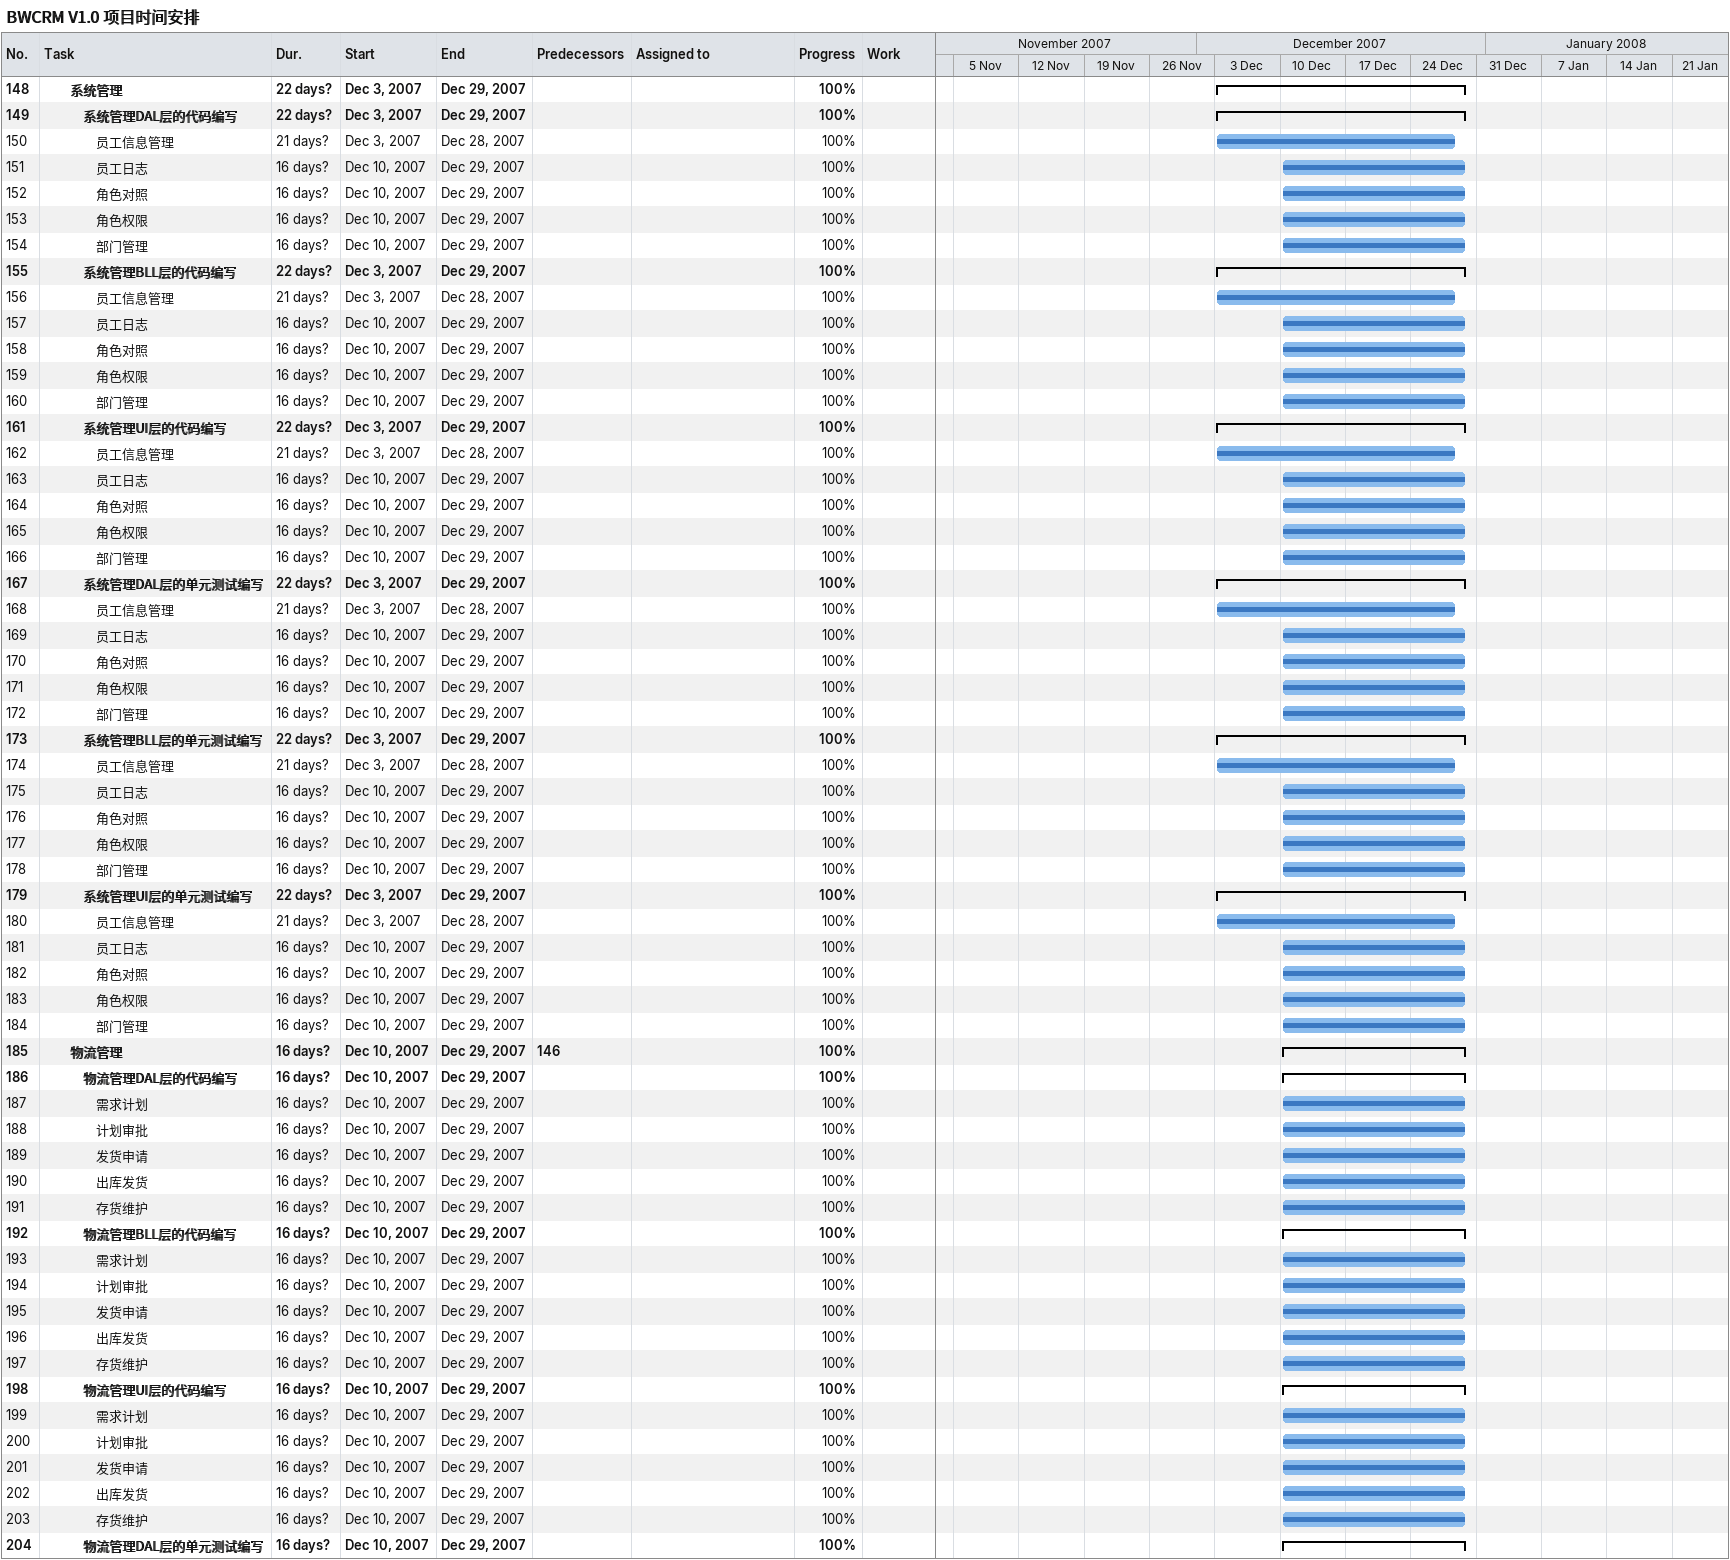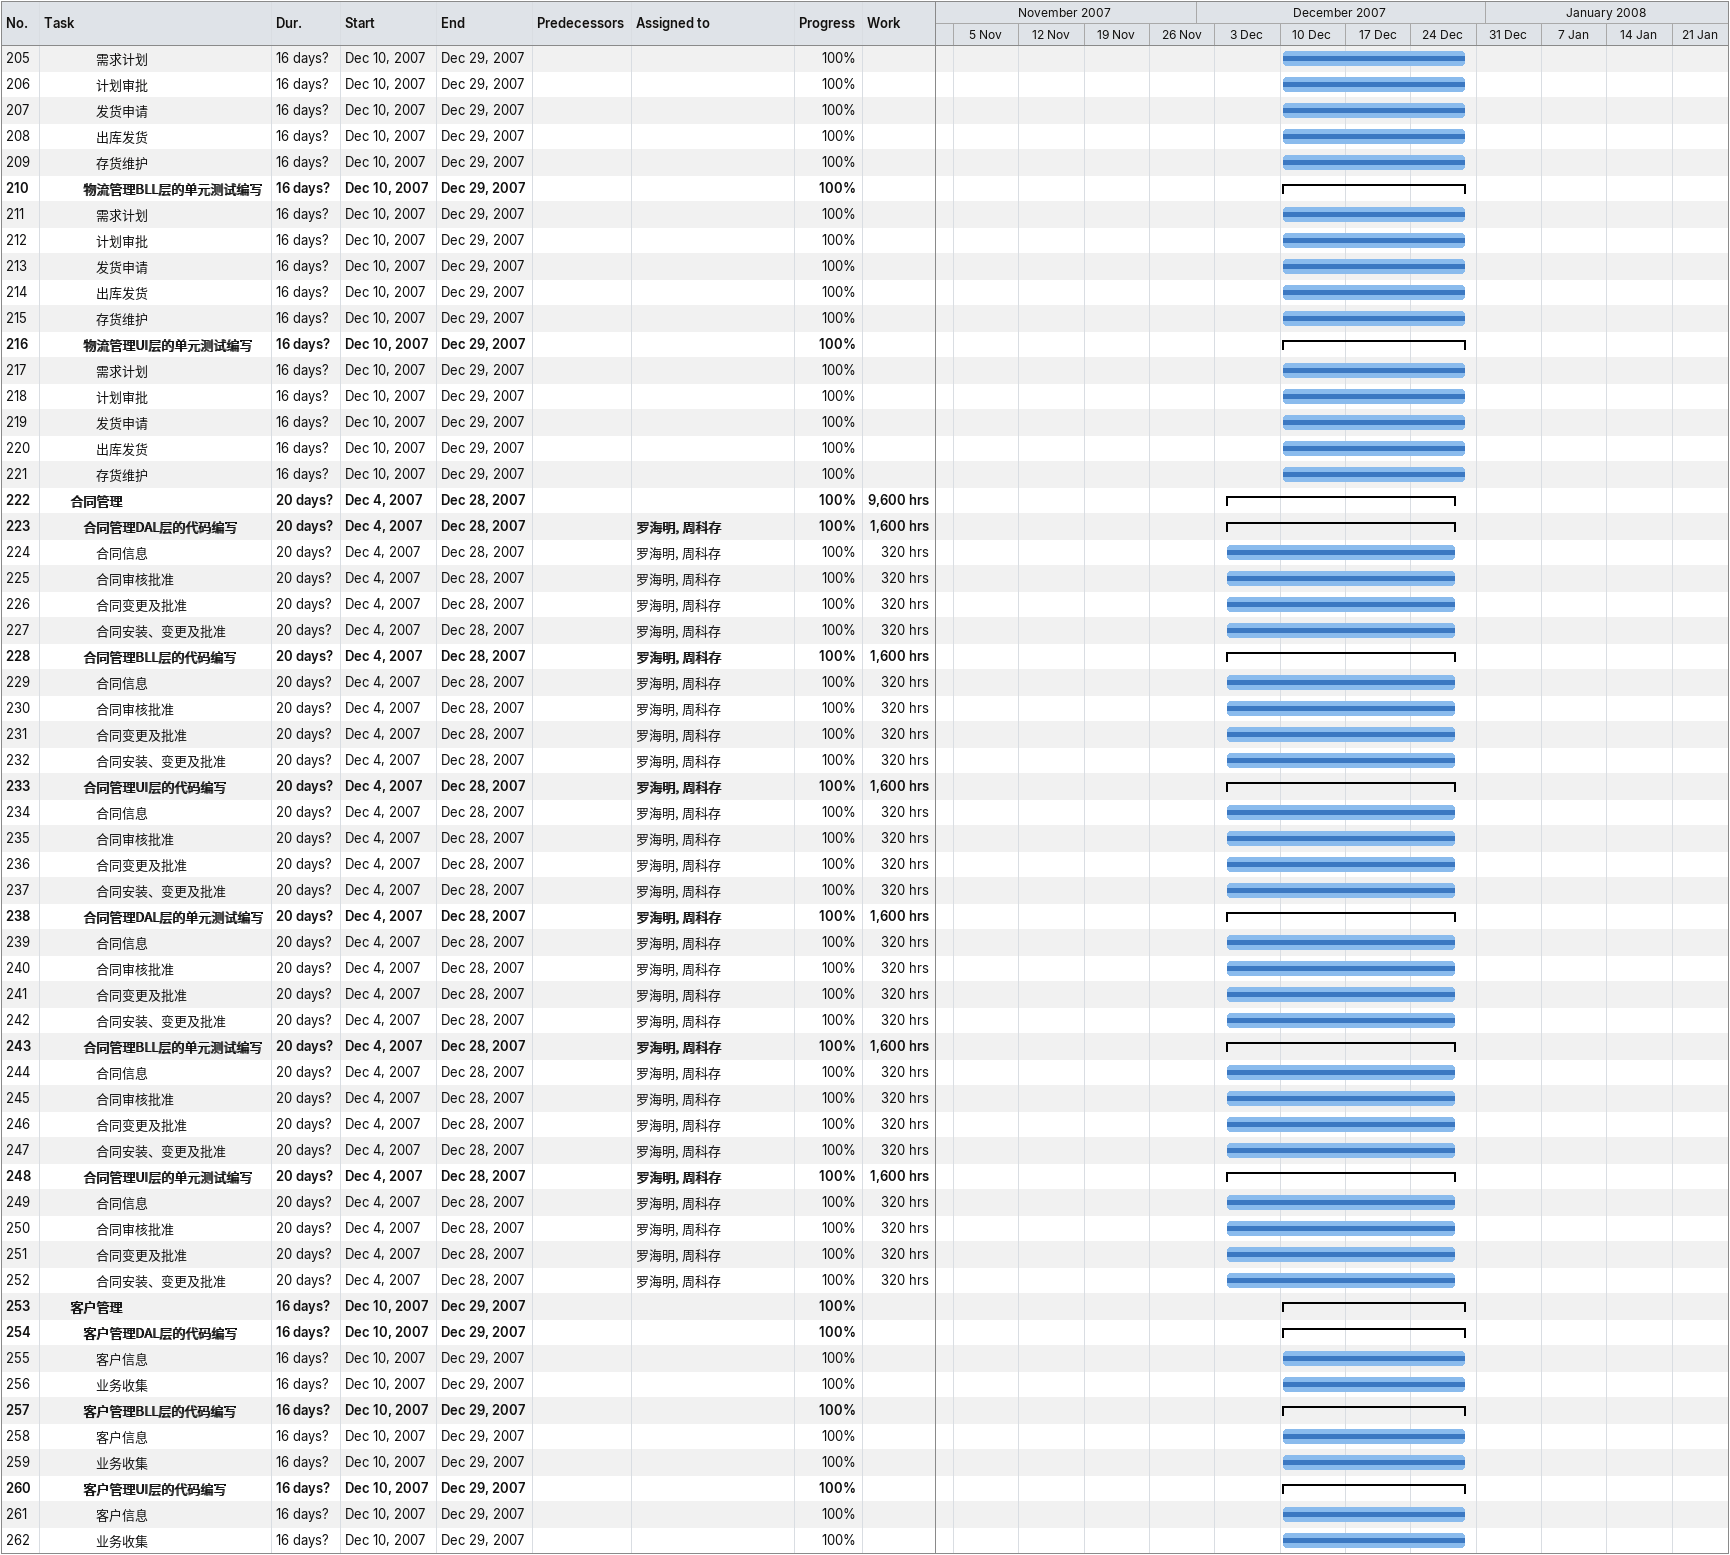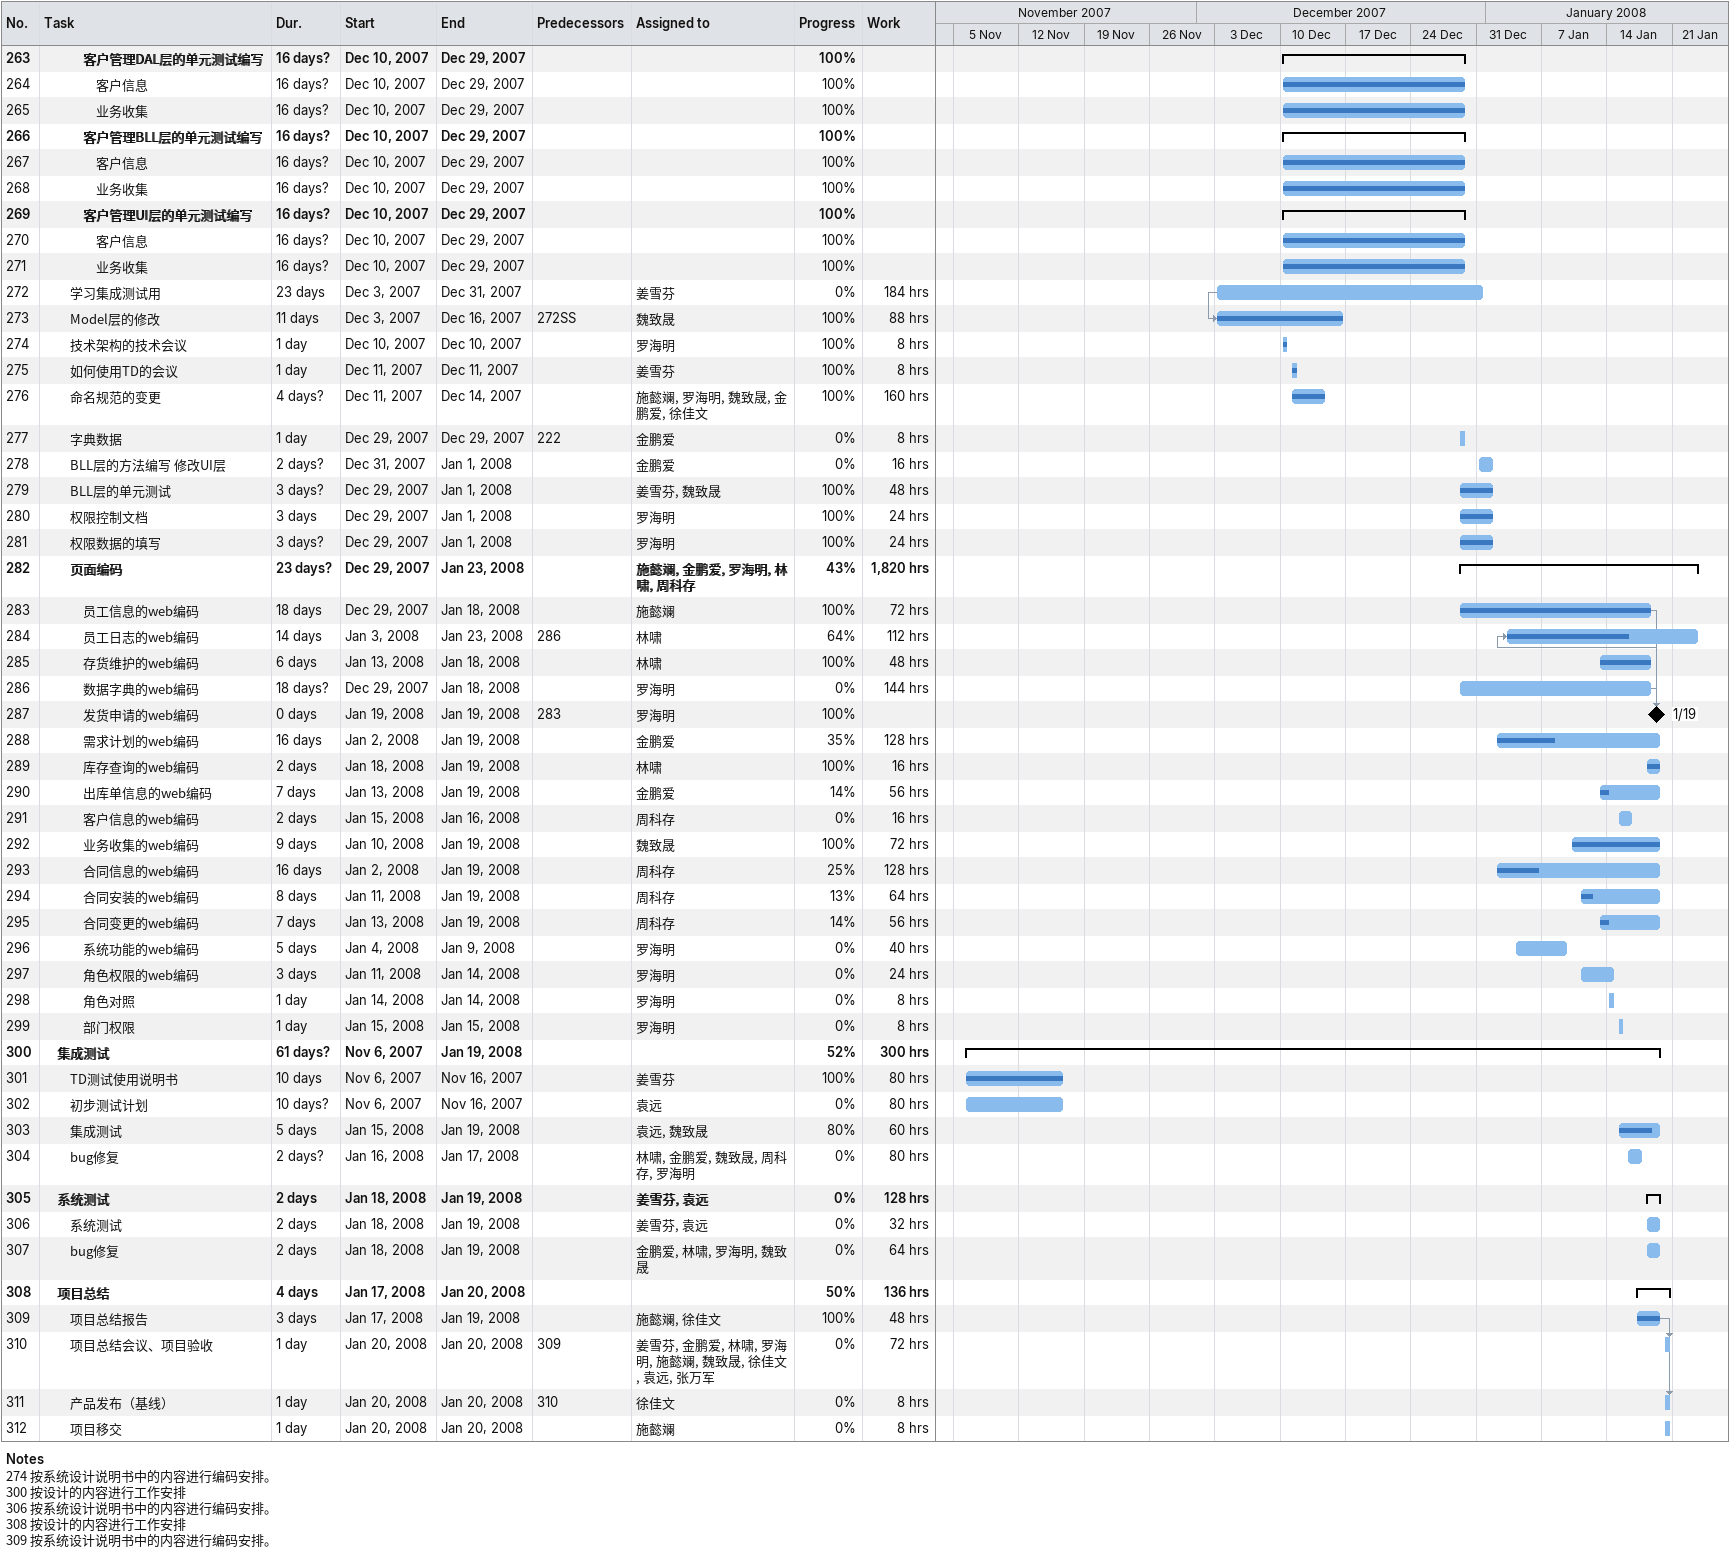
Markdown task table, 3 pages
BWCRM V1.0 项目时间安排

| ID | Level | Task | Duration | Start | Finish | Predecessors | Resources | % complete | Work (h) |
|---|---|---|---|---|---|---|---|---|---|
| 148 | 3 | **系统管理** | 22d? | 2007-12-03 | 2007-12-29 |  |  | 100 |  |
| 149 | 4 | **系统管理DAL层的代码编写** | 22d? | 2007-12-03 | 2007-12-29 |  |  | 100 |  |
| 150 | 5 | 员工信息管理 | 21d? | 2007-12-03 | 2007-12-28 |  |  | 100 |  |
| 151 | 5 | 员工日志 | 16d? | 2007-12-10 | 2007-12-29 |  |  | 100 |  |
| 152 | 5 | 角色对照 | 16d? | 2007-12-10 | 2007-12-29 |  |  | 100 |  |
| 153 | 5 | 角色权限 | 16d? | 2007-12-10 | 2007-12-29 |  |  | 100 |  |
| 154 | 5 | 部门管理 | 16d? | 2007-12-10 | 2007-12-29 |  |  | 100 |  |
| 155 | 4 | **系统管理BLL层的代码编写** | 22d? | 2007-12-03 | 2007-12-29 |  |  | 100 |  |
| 156 | 5 | 员工信息管理 | 21d? | 2007-12-03 | 2007-12-28 |  |  | 100 |  |
| 157 | 5 | 员工日志 | 16d? | 2007-12-10 | 2007-12-29 |  |  | 100 |  |
| 158 | 5 | 角色对照 | 16d? | 2007-12-10 | 2007-12-29 |  |  | 100 |  |
| 159 | 5 | 角色权限 | 16d? | 2007-12-10 | 2007-12-29 |  |  | 100 |  |
| 160 | 5 | 部门管理 | 16d? | 2007-12-10 | 2007-12-29 |  |  | 100 |  |
| 161 | 4 | **系统管理UI层的代码编写** | 22d? | 2007-12-03 | 2007-12-29 |  |  | 100 |  |
| 162 | 5 | 员工信息管理 | 21d? | 2007-12-03 | 2007-12-28 |  |  | 100 |  |
| 163 | 5 | 员工日志 | 16d? | 2007-12-10 | 2007-12-29 |  |  | 100 |  |
| 164 | 5 | 角色对照 | 16d? | 2007-12-10 | 2007-12-29 |  |  | 100 |  |
| 165 | 5 | 角色权限 | 16d? | 2007-12-10 | 2007-12-29 |  |  | 100 |  |
| 166 | 5 | 部门管理 | 16d? | 2007-12-10 | 2007-12-29 |  |  | 100 |  |
| 167 | 4 | **系统管理DAL层的单元测试编写** | 22d? | 2007-12-03 | 2007-12-29 |  |  | 100 |  |
| 168 | 5 | 员工信息管理 | 21d? | 2007-12-03 | 2007-12-28 |  |  | 100 |  |
| 169 | 5 | 员工日志 | 16d? | 2007-12-10 | 2007-12-29 |  |  | 100 |  |
| 170 | 5 | 角色对照 | 16d? | 2007-12-10 | 2007-12-29 |  |  | 100 |  |
| 171 | 5 | 角色权限 | 16d? | 2007-12-10 | 2007-12-29 |  |  | 100 |  |
| 172 | 5 | 部门管理 | 16d? | 2007-12-10 | 2007-12-29 |  |  | 100 |  |
| 173 | 4 | **系统管理BLL层的单元测试编写** | 22d? | 2007-12-03 | 2007-12-29 |  |  | 100 |  |
| 174 | 5 | 员工信息管理 | 21d? | 2007-12-03 | 2007-12-28 |  |  | 100 |  |
| 175 | 5 | 员工日志 | 16d? | 2007-12-10 | 2007-12-29 |  |  | 100 |  |
| 176 | 5 | 角色对照 | 16d? | 2007-12-10 | 2007-12-29 |  |  | 100 |  |
| 177 | 5 | 角色权限 | 16d? | 2007-12-10 | 2007-12-29 |  |  | 100 |  |
| 178 | 5 | 部门管理 | 16d? | 2007-12-10 | 2007-12-29 |  |  | 100 |  |
| 179 | 4 | **系统管理UI层的单元测试编写** | 22d? | 2007-12-03 | 2007-12-29 |  |  | 100 |  |
| 180 | 5 | 员工信息管理 | 21d? | 2007-12-03 | 2007-12-28 |  |  | 100 |  |
| 181 | 5 | 员工日志 | 16d? | 2007-12-10 | 2007-12-29 |  |  | 100 |  |
| 182 | 5 | 角色对照 | 16d? | 2007-12-10 | 2007-12-29 |  |  | 100 |  |
| 183 | 5 | 角色权限 | 16d? | 2007-12-10 | 2007-12-29 |  |  | 100 |  |
| 184 | 5 | 部门管理 | 16d? | 2007-12-10 | 2007-12-29 |  |  | 100 |  |
| 185 | 3 | **物流管理** | 16d? | 2007-12-10 | 2007-12-29 | 146 |  | 100 |  |
| 186 | 4 | **物流管理DAL层的代码编写** | 16d? | 2007-12-10 | 2007-12-29 |  |  | 100 |  |
| 187 | 5 | 需求计划 | 16d? | 2007-12-10 | 2007-12-29 |  |  | 100 |  |
| 188 | 5 | 计划审批 | 16d? | 2007-12-10 | 2007-12-29 |  |  | 100 |  |
| 189 | 5 | 发货申请 | 16d? | 2007-12-10 | 2007-12-29 |  |  | 100 |  |
| 190 | 5 | 出库发货 | 16d? | 2007-12-10 | 2007-12-29 |  |  | 100 |  |
| 191 | 5 | 存货维护 | 16d? | 2007-12-10 | 2007-12-29 |  |  | 100 |  |
| 192 | 4 | **物流管理BLL层的代码编写** | 16d? | 2007-12-10 | 2007-12-29 |  |  | 100 |  |
| 193 | 5 | 需求计划 | 16d? | 2007-12-10 | 2007-12-29 |  |  | 100 |  |
| 194 | 5 | 计划审批 | 16d? | 2007-12-10 | 2007-12-29 |  |  | 100 |  |
| 195 | 5 | 发货申请 | 16d? | 2007-12-10 | 2007-12-29 |  |  | 100 |  |
| 196 | 5 | 出库发货 | 16d? | 2007-12-10 | 2007-12-29 |  |  | 100 |  |
| 197 | 5 | 存货维护 | 16d? | 2007-12-10 | 2007-12-29 |  |  | 100 |  |
| 198 | 4 | **物流管理UI层的代码编写** | 16d? | 2007-12-10 | 2007-12-29 |  |  | 100 |  |
| 199 | 5 | 需求计划 | 16d? | 2007-12-10 | 2007-12-29 |  |  | 100 |  |
| 200 | 5 | 计划审批 | 16d? | 2007-12-10 | 2007-12-29 |  |  | 100 |  |
| 201 | 5 | 发货申请 | 16d? | 2007-12-10 | 2007-12-29 |  |  | 100 |  |
| 202 | 5 | 出库发货 | 16d? | 2007-12-10 | 2007-12-29 |  |  | 100 |  |
| 203 | 5 | 存货维护 | 16d? | 2007-12-10 | 2007-12-29 |  |  | 100 |  |
| 204 | 4 | **物流管理DAL层的单元测试编写** | 16d? | 2007-12-10 | 2007-12-29 |  |  | 100 |  |
| 205 | 5 | 需求计划 | 16d? | 2007-12-10 | 2007-12-29 |  |  | 100 |  |
| 206 | 5 | 计划审批 | 16d? | 2007-12-10 | 2007-12-29 |  |  | 100 |  |
| 207 | 5 | 发货申请 | 16d? | 2007-12-10 | 2007-12-29 |  |  | 100 |  |
| 208 | 5 | 出库发货 | 16d? | 2007-12-10 | 2007-12-29 |  |  | 100 |  |
| 209 | 5 | 存货维护 | 16d? | 2007-12-10 | 2007-12-29 |  |  | 100 |  |
| 210 | 4 | **物流管理BLL层的单元测试编写** | 16d? | 2007-12-10 | 2007-12-29 |  |  | 100 |  |
| 211 | 5 | 需求计划 | 16d? | 2007-12-10 | 2007-12-29 |  |  | 100 |  |
| 212 | 5 | 计划审批 | 16d? | 2007-12-10 | 2007-12-29 |  |  | 100 |  |
| 213 | 5 | 发货申请 | 16d? | 2007-12-10 | 2007-12-29 |  |  | 100 |  |
| 214 | 5 | 出库发货 | 16d? | 2007-12-10 | 2007-12-29 |  |  | 100 |  |
| 215 | 5 | 存货维护 | 16d? | 2007-12-10 | 2007-12-29 |  |  | 100 |  |
| 216 | 4 | **物流管理UI层的单元测试编写** | 16d? | 2007-12-10 | 2007-12-29 |  |  | 100 |  |
| 217 | 5 | 需求计划 | 16d? | 2007-12-10 | 2007-12-29 |  |  | 100 |  |
| 218 | 5 | 计划审批 | 16d? | 2007-12-10 | 2007-12-29 |  |  | 100 |  |
| 219 | 5 | 发货申请 | 16d? | 2007-12-10 | 2007-12-29 |  |  | 100 |  |
| 220 | 5 | 出库发货 | 16d? | 2007-12-10 | 2007-12-29 |  |  | 100 |  |
| 221 | 5 | 存货维护 | 16d? | 2007-12-10 | 2007-12-29 |  |  | 100 |  |
| 222 | 3 | **合同管理** | 20d? | 2007-12-04 | 2007-12-28 |  |  | 100 | 9600 |
| 223 | 4 | **合同管理DAL层的代码编写** | 20d? | 2007-12-04 | 2007-12-28 |  | 罗海明, 周科存 | 100 | 1600 |
| 224 | 5 | 合同信息 | 20d? | 2007-12-04 | 2007-12-28 |  | 罗海明, 周科存 | 100 | 320 |
| 225 | 5 | 合同审核批准 | 20d? | 2007-12-04 | 2007-12-28 |  | 罗海明, 周科存 | 100 | 320 |
| 226 | 5 | 合同变更及批准 | 20d? | 2007-12-04 | 2007-12-28 |  | 罗海明, 周科存 | 100 | 320 |
| 227 | 5 | 合同安装、变更及批准 | 20d? | 2007-12-04 | 2007-12-28 |  | 罗海明, 周科存 | 100 | 320 |
| 228 | 4 | **合同管理BLL层的代码编写** | 20d? | 2007-12-04 | 2007-12-28 |  | 罗海明, 周科存 | 100 | 1600 |
| 229 | 5 | 合同信息 | 20d? | 2007-12-04 | 2007-12-28 |  | 罗海明, 周科存 | 100 | 320 |
| 230 | 5 | 合同审核批准 | 20d? | 2007-12-04 | 2007-12-28 |  | 罗海明, 周科存 | 100 | 320 |
| 231 | 5 | 合同变更及批准 | 20d? | 2007-12-04 | 2007-12-28 |  | 罗海明, 周科存 | 100 | 320 |
| 232 | 5 | 合同安装、变更及批准 | 20d? | 2007-12-04 | 2007-12-28 |  | 罗海明, 周科存 | 100 | 320 |
| 233 | 4 | **合同管理UI层的代码编写** | 20d? | 2007-12-04 | 2007-12-28 |  | 罗海明, 周科存 | 100 | 1600 |
| 234 | 5 | 合同信息 | 20d? | 2007-12-04 | 2007-12-28 |  | 罗海明, 周科存 | 100 | 320 |
| 235 | 5 | 合同审核批准 | 20d? | 2007-12-04 | 2007-12-28 |  | 罗海明, 周科存 | 100 | 320 |
| 236 | 5 | 合同变更及批准 | 20d? | 2007-12-04 | 2007-12-28 |  | 罗海明, 周科存 | 100 | 320 |
| 237 | 5 | 合同安装、变更及批准 | 20d? | 2007-12-04 | 2007-12-28 |  | 罗海明, 周科存 | 100 | 320 |
| 238 | 4 | **合同管理DAL层的单元测试编写** | 20d? | 2007-12-04 | 2007-12-28 |  | 罗海明, 周科存 | 100 | 1600 |
| 239 | 5 | 合同信息 | 20d? | 2007-12-04 | 2007-12-28 |  | 罗海明, 周科存 | 100 | 320 |
| 240 | 5 | 合同审核批准 | 20d? | 2007-12-04 | 2007-12-28 |  | 罗海明, 周科存 | 100 | 320 |
| 241 | 5 | 合同变更及批准 | 20d? | 2007-12-04 | 2007-12-28 |  | 罗海明, 周科存 | 100 | 320 |
| 242 | 5 | 合同安装、变更及批准 | 20d? | 2007-12-04 | 2007-12-28 |  | 罗海明, 周科存 | 100 | 320 |
| 243 | 4 | **合同管理BLL层的单元测试编写** | 20d? | 2007-12-04 | 2007-12-28 |  | 罗海明, 周科存 | 100 | 1600 |
| 244 | 5 | 合同信息 | 20d? | 2007-12-04 | 2007-12-28 |  | 罗海明, 周科存 | 100 | 320 |
| 245 | 5 | 合同审核批准 | 20d? | 2007-12-04 | 2007-12-28 |  | 罗海明, 周科存 | 100 | 320 |
| 246 | 5 | 合同变更及批准 | 20d? | 2007-12-04 | 2007-12-28 |  | 罗海明, 周科存 | 100 | 320 |
| 247 | 5 | 合同安装、变更及批准 | 20d? | 2007-12-04 | 2007-12-28 |  | 罗海明, 周科存 | 100 | 320 |
| 248 | 4 | **合同管理UI层的单元测试编写** | 20d? | 2007-12-04 | 2007-12-28 |  | 罗海明, 周科存 | 100 | 1600 |
| 249 | 5 | 合同信息 | 20d? | 2007-12-04 | 2007-12-28 |  | 罗海明, 周科存 | 100 | 320 |
| 250 | 5 | 合同审核批准 | 20d? | 2007-12-04 | 2007-12-28 |  | 罗海明, 周科存 | 100 | 320 |
| 251 | 5 | 合同变更及批准 | 20d? | 2007-12-04 | 2007-12-28 |  | 罗海明, 周科存 | 100 | 320 |
| 252 | 5 | 合同安装、变更及批准 | 20d? | 2007-12-04 | 2007-12-28 |  | 罗海明, 周科存 | 100 | 320 |
| 253 | 3 | **客户管理** | 16d? | 2007-12-10 | 2007-12-29 |  |  | 100 |  |
| 254 | 4 | **客户管理DAL层的代码编写** | 16d? | 2007-12-10 | 2007-12-29 |  |  | 100 |  |
| 255 | 5 | 客户信息 | 16d? | 2007-12-10 | 2007-12-29 |  |  | 100 |  |
| 256 | 5 | 业务收集 | 16d? | 2007-12-10 | 2007-12-29 |  |  | 100 |  |
| 257 | 4 | **客户管理BLL层的代码编写** | 16d? | 2007-12-10 | 2007-12-29 |  |  | 100 |  |
| 258 | 5 | 客户信息 | 16d? | 2007-12-10 | 2007-12-29 |  |  | 100 |  |
| 259 | 5 | 业务收集 | 16d? | 2007-12-10 | 2007-12-29 |  |  | 100 |  |
| 260 | 4 | **客户管理UI层的代码编写** | 16d? | 2007-12-10 | 2007-12-29 |  |  | 100 |  |
| 261 | 5 | 客户信息 | 16d? | 2007-12-10 | 2007-12-29 |  |  | 100 |  |
| 262 | 5 | 业务收集 | 16d? | 2007-12-10 | 2007-12-29 |  |  | 100 |  |
| 263 | 4 | **客户管理DAL层的单元测试编写** | 16d? | 2007-12-10 | 2007-12-29 |  |  | 100 |  |
| 264 | 5 | 客户信息 | 16d? | 2007-12-10 | 2007-12-29 |  |  | 100 |  |
| 265 | 5 | 业务收集 | 16d? | 2007-12-10 | 2007-12-29 |  |  | 100 |  |
| 266 | 4 | **客户管理BLL层的单元测试编写** | 16d? | 2007-12-10 | 2007-12-29 |  |  | 100 |  |
| 267 | 5 | 客户信息 | 16d? | 2007-12-10 | 2007-12-29 |  |  | 100 |  |
| 268 | 5 | 业务收集 | 16d? | 2007-12-10 | 2007-12-29 |  |  | 100 |  |
| 269 | 4 | **客户管理UI层的单元测试编写** | 16d? | 2007-12-10 | 2007-12-29 |  |  | 100 |  |
| 270 | 5 | 客户信息 | 16d? | 2007-12-10 | 2007-12-29 |  |  | 100 |  |
| 271 | 5 | 业务收集 | 16d? | 2007-12-10 | 2007-12-29 |  |  | 100 |  |
| 272 | 3 | 学习集成测试用 | 23d | 2007-12-03 | 2007-12-31 |  | 姜雪芬 | 0 | 184 |
| 273 | 3 | Model层的修改 | 11d | 2007-12-03 | 2007-12-16 | 272SS | 魏致晟 | 100 | 88 |
| 274 | 3 | 技术架构的技术会议 | 1d | 2007-12-10 | 2007-12-10 |  | 罗海明 | 100 | 8 |
| 275 | 3 | 如何使用TD的会议 | 1d | 2007-12-11 | 2007-12-11 |  | 姜雪芬 | 100 | 8 |
| 276 | 3 | 命名规范的变更 | 4d? | 2007-12-11 | 2007-12-14 |  | 施懿斓, 罗海明, 魏致晟, 金鹏爱, 徐佳文 | 100 | 160 |
| 277 | 3 | 字典数据 | 1d | 2007-12-29 | 2007-12-29 | 222 | 金鹏爱 | 0 | 8 |
| 278 | 3 | BLL层的方法编写 修改UI层 | 2d? | 2007-12-31 | 2008-01-01 |  | 金鹏爱 | 0 | 16 |
| 279 | 3 | BLL层的单元测试 | 3d? | 2007-12-29 | 2008-01-01 |  | 姜雪芬, 魏致晟 | 100 | 48 |
| 280 | 3 | 权限控制文档 | 3d | 2007-12-29 | 2008-01-01 |  | 罗海明 | 100 | 24 |
| 281 | 3 | 权限数据的填写 | 3d? | 2007-12-29 | 2008-01-01 |  | 罗海明 | 100 | 24 |
| 282 | 3 | **页面编码** | 23d? | 2007-12-29 | 2008-01-23 |  | 施懿斓, 金鹏爱, 罗海明, 林啸, 周科存 | 43 | 1820 |
| 283 | 4 | 员工信息的web编码 | 18d | 2007-12-29 | 2008-01-18 |  | 施懿斓 | 100 | 72 |
| 284 | 4 | 员工日志的web编码 | 14d | 2008-01-03 | 2008-01-23 | 286 | 林啸 | 64 | 112 |
| 285 | 4 | 存货维护的web编码 | 6d | 2008-01-13 | 2008-01-18 |  | 林啸 | 100 | 48 |
| 286 | 4 | 数据字典的web编码 | 18d? | 2007-12-29 | 2008-01-18 |  | 罗海明 | 0 | 144 |
| 287 | 4 | 发货申请的web编码 | 0d | 2008-01-19 | 2008-01-19 | 283 | 罗海明 | 100 |  |
| 288 | 4 | 需求计划的web编码 | 16d | 2008-01-02 | 2008-01-19 |  | 金鹏爱 | 35 | 128 |
| 289 | 4 | 库存查询的web编码 | 2d | 2008-01-18 | 2008-01-19 |  | 林啸 | 100 | 16 |
| 290 | 4 | 出库单信息的web编码 | 7d | 2008-01-13 | 2008-01-19 |  | 金鹏爱 | 14 | 56 |
| 291 | 4 | 客户信息的web编码 | 2d | 2008-01-15 | 2008-01-16 |  | 周科存 | 0 | 16 |
| 292 | 4 | 业务收集的web编码 | 9d | 2008-01-10 | 2008-01-19 |  | 魏致晟 | 100 | 72 |
| 293 | 4 | 合同信息的web编码 | 16d | 2008-01-02 | 2008-01-19 |  | 周科存 | 25 | 128 |
| 294 | 4 | 合同安装的web编码 | 8d | 2008-01-11 | 2008-01-19 |  | 周科存 | 13 | 64 |
| 295 | 4 | 合同变更的web编码 | 7d | 2008-01-13 | 2008-01-19 |  | 周科存 | 14 | 56 |
| 296 | 4 | 系统功能的web编码 | 5d | 2008-01-04 | 2008-01-09 |  | 罗海明 | 0 | 40 |
| 297 | 4 | 角色权限的web编码 | 3d | 2008-01-11 | 2008-01-14 |  | 罗海明 | 0 | 24 |
| 298 | 4 | 角色对照 | 1d | 2008-01-14 | 2008-01-14 |  | 罗海明 | 0 | 8 |
| 299 | 4 | 部门权限 | 1d | 2008-01-15 | 2008-01-15 |  | 罗海明 | 0 | 8 |
| 300 | 2 | **集成测试** | 61d? | 2007-11-06 | 2008-01-19 |  |  | 52 | 300 |
| 301 | 3 | TD测试使用说明书 | 10d | 2007-11-06 | 2007-11-16 |  | 姜雪芬 | 100 | 80 |
| 302 | 3 | 初步测试计划 | 10d? | 2007-11-06 | 2007-11-16 |  | 袁远 | 0 | 80 |
| 303 | 3 | 集成测试 | 5d | 2008-01-15 | 2008-01-19 |  | 袁远, 魏致晟 | 80 | 60 |
| 304 | 3 | bug修复 | 2d? | 2008-01-16 | 2008-01-17 |  | 林啸, 金鹏爱, 魏致晟, 周科存, 罗海明 | 0 | 80 |
| 305 | 2 | **系统测试** | 2d | 2008-01-18 | 2008-01-19 |  | 姜雪芬, 袁远 | 0 | 128 |
| 306 | 3 | 系统测试 | 2d | 2008-01-18 | 2008-01-19 |  | 姜雪芬, 袁远 | 0 | 32 |
| 307 | 3 | bug修复 | 2d | 2008-01-18 | 2008-01-19 |  | 金鹏爱, 林啸, 罗海明, 魏致晟 | 0 | 64 |
| 308 | 2 | **项目总结** | 4d | 2008-01-17 | 2008-01-20 |  |  | 50 | 136 |
| 309 | 3 | 项目总结报告 | 3d | 2008-01-17 | 2008-01-19 |  | 施懿斓, 徐佳文 | 100 | 48 |
| 310 | 3 | 项目总结会议、项目验收 | 1d | 2008-01-20 | 2008-01-20 | 309 | 姜雪芬, 金鹏爱, 林啸, 罗海明, 施懿斓, 魏致晟, 徐佳文, 袁远, 张万军 | 0 | 72 |
| 311 | 3 | 产品发布（基线） | 1d | 2008-01-20 | 2008-01-20 | 310 | 徐佳文 | 0 | 8 |
| 312 | 3 | 项目移交 | 1d | 2008-01-20 | 2008-01-20 |  | 施懿斓 | 0 | 8 |

Notes
- 274: 按系统设计说明书中的内容进行编码安排。
- 300: 按设计的内容进行工作安排
- 306: 按系统设计说明书中的内容进行编码安排。
- 308: 按设计的内容进行工作安排
- 309: 按系统设计说明书中的内容进行编码安排。
